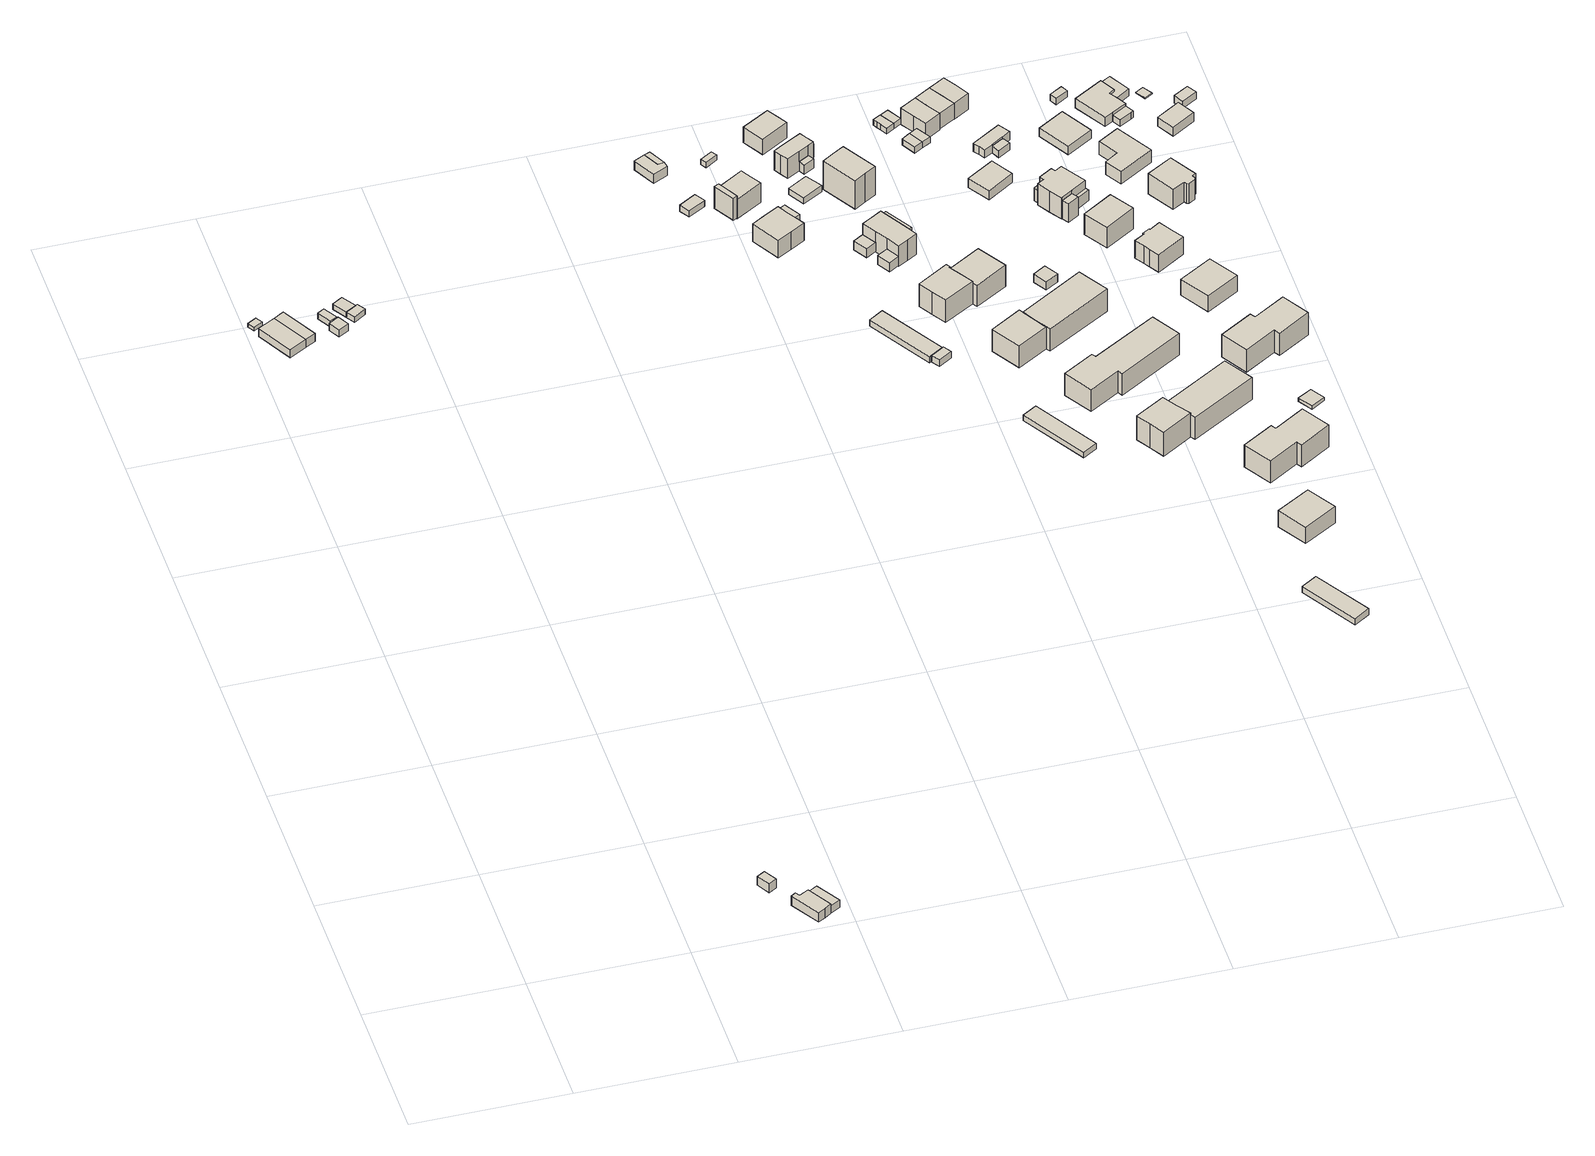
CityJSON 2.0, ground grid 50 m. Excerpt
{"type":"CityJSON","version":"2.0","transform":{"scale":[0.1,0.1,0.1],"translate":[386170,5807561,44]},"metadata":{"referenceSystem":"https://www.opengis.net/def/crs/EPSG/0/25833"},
"CityObjects":{
"building1":{"type":"Building","attributes":{"Gemeindeschluessel":"11000006","BezugspunktDach":"2200","function":"51009_1610","measuredHeight":3.42,"storeysAboveGround":0},"address":[{"country":"Germany","locality":"Berlin"}],"geometry":[{"type":"Solid","lod":"1","boundaries":[[[[0,1,2,3]],[[4,5,6,7]],[[4,7,3,2]],[[5,4,2,1]],[[6,5,1,0]],[[7,6,0,3]]]]}]},
"building2":{"type":"Building","attributes":{"Gemeindeschluessel":"11000006","BezugspunktDach":"2200","function":"31001_1010","measuredHeight":4.26,"storeysAboveGround":1},"address":[{"country":"Germany","locality":"Berlin","thoroughfareNumber":"7101","thoroughfareName":"Osdorfer Straße"}],"geometry":[{"type":"Solid","lod":"1","boundaries":[[[[8,9,10,11,12,13,14,15]],[[16,17,18,19,20,21,22,23]],[[16,23,15,14]],[[17,16,14,13]],[[18,17,13,12]],[[19,18,12,11]],[[20,19,11,10]],[[21,20,10,9]],[[22,21,9,8]],[[23,22,8,15]]]]}]},
"building3":{"type":"Building","attributes":{"Gemeindeschluessel":"11000006","BezugspunktDach":"2200","function":"31001_2723","measuredHeight":2.19,"storeysAboveGround":1},"address":[{"country":"Germany","locality":"Berlin","thoroughfareNumber":"2431 (1)","thoroughfareName":"Lichterfelder Ring"}],"geometry":[{"type":"Solid","lod":"1","boundaries":[[[[24,25,26,27,28]],[[29,30,31,32,33]],[[29,33,28,27]],[[30,29,27,26]],[[31,30,26,25]],[[32,31,25,24]],[[33,32,24,28]]]]}]},
"building4":{"type":"Building","attributes":{"Gemeindeschluessel":"11000006","BezugspunktDach":"2200","function":"51009_1610","measuredHeight":2.77,"storeysAboveGround":0},"address":[{"country":"Germany","locality":"Berlin"}],"geometry":[{"type":"Solid","lod":"1","boundaries":[[[[34,35,36,37]],[[38,39,20,19]],[[38,19,37,36]],[[39,38,36,35]],[[20,39,35,34]],[[19,20,34,37]]]]}]},
"building5":{"type":"Building","attributes":{"Gemeindeschluessel":"11000006","BezugspunktDach":"2200","function":"31001_2010","measuredHeight":3.08,"storeysAboveGround":1},"address":[{"country":"Germany","locality":"Berlin","thoroughfareNumber":"2431","thoroughfareName":"Lichterfelder Ring"}],"geometry":[{"type":"Solid","lod":"1","boundaries":[[[[40,41,42,43]],[[44,45,46,47]],[[44,47,43,42]],[[45,44,42,41]],[[46,45,41,40]],[[47,46,40,43]]]]}]},
"building6":{"type":"Building","attributes":{"Gemeindeschluessel":"11000006","BezugspunktDach":"2200","function":"51009_1610","measuredHeight":3.09,"storeysAboveGround":0},"address":[{"country":"Germany","locality":"Berlin"}],"geometry":[{"type":"Solid","lod":"1","boundaries":[[[[41,48,49,42]],[[50,51,45,44]],[[50,44,42,49]],[[51,50,49,48]],[[45,51,48,41]],[[44,45,41,42]]]]}]},
"building7":{"type":"Building","attributes":{"Gemeindeschluessel":"11000006","BezugspunktDach":"2200","function":"31001_2612","measuredHeight":2.89,"storeysAboveGround":1},"address":[{"country":"Germany","locality":"Berlin","thoroughfareNumber":"2431 (2)","thoroughfareName":"Lichterfelder Ring"}],"geometry":[{"type":"Solid","lod":"1","boundaries":[[[[52,53,54,55,56]],[[57,58,59,60,61]],[[57,61,56,55]],[[58,57,55,54]],[[59,58,54,53]],[[60,59,53,52]],[[61,60,52,56]]]]}]},
"building8":{"type":"Building","attributes":{"Gemeindeschluessel":"11000006","BezugspunktDach":"2200","function":"31001_2723","measuredHeight":2.73,"storeysAboveGround":1},"address":[{"country":"Germany","locality":"Berlin","thoroughfareNumber":"2431 (3)","thoroughfareName":"Lichterfelder Ring"}],"geometry":[{"type":"Solid","lod":"1","boundaries":[[[[62,63,64,65]],[[66,67,68,69]],[[66,69,65,64]],[[67,66,64,63]],[[68,67,63,62]],[[69,68,62,65]]]]}]},
"building9":{"type":"Building","attributes":{"Gemeindeschluessel":"11000006","BezugspunktDach":"2200","function":"31001_2700","measuredHeight":2.16,"storeysAboveGround":1},"address":[{"country":"Germany","locality":"Berlin","thoroughfareNumber":"2411","thoroughfareName":"Lichterfelder Ring"}],"geometry":[{"type":"Solid","lod":"1","boundaries":[[[[70,71,72,73]],[[74,75,76,77]],[[74,77,73,72]],[[75,74,72,71]],[[76,75,71,70]],[[77,76,70,73]]]]}]},
"building10":{"type":"Building","attributes":{"Gemeindeschluessel":"11000006","BezugspunktDach":"2200","function":"51009_1610","measuredHeight":2.18,"storeysAboveGround":0},"address":[{"country":"Germany","locality":"Berlin"}],"geometry":[{"type":"Solid","lod":"1","boundaries":[[[[78,79,80,71,70]],[[81,82,83,84,85]],[[81,85,70,71]],[[82,81,71,80]],[[83,82,80,79]],[[84,83,79,78]],[[85,84,78,70]]]]}]},
"building11":{"type":"Building","attributes":{"Gemeindeschluessel":"11000006","BezugspunktDach":"2200","function":"31001_1000","measuredHeight":3.46,"storeysAboveGround":1},"address":[{"country":"Germany","locality":"Berlin","thoroughfareNumber":"12 (1)","thoroughfareName":"Bürgipfad"}],"geometry":[{"type":"Solid","lod":"1","boundaries":[[[[86,87,88,89,90,91]],[[92,93,94,95,96,97]],[[92,97,91,90]],[[93,92,90,89]],[[94,93,89,88]],[[95,94,88,87]],[[96,95,87,86]],[[97,96,86,91]]]]}]},
"building12":{"type":"Building","attributes":{"Gemeindeschluessel":"11000006","BezugspunktDach":"2200","function":"31001_2463","measuredHeight":2.41,"storeysAboveGround":1},"address":[{"country":"Germany","locality":"Berlin","thoroughfareNumber":"14 (4)","thoroughfareName":"Bürgipfad"}],"geometry":[{"type":"Solid","lod":"1","boundaries":[[[[98,99,100,101]],[[102,103,104,105]],[[102,105,101,100]],[[103,102,100,99]],[[104,103,99,98]],[[105,104,98,101]]]]}]},
"building13":{"type":"Building","attributes":{"Gemeindeschluessel":"11000006","BezugspunktDach":"2200","function":"51009_1610","measuredHeight":3.27,"storeysAboveGround":0},"address":[{"country":"Germany","locality":"Berlin"}],"geometry":[{"type":"Solid","lod":"1","boundaries":[[[[89,88,106,90]],[[107,108,109,110]],[[107,110,90,106]],[[108,107,106,88]],[[109,108,88,89]],[[110,109,89,90]]]]}]},
"building14":{"type":"Building","attributes":{"Gemeindeschluessel":"11000006","BezugspunktDach":"2200","function":"51009_1610","measuredHeight":8.55,"storeysAboveGround":0},"address":[{"country":"Germany","locality":"Berlin"}],"geometry":[{"type":"Solid","lod":"1","boundaries":[[[[111,112,113,114]],[[115,116,117,118]],[[115,118,114,113]],[[116,115,113,112]],[[117,116,112,111]],[[118,117,111,114]]]]}]},
"building15":{"type":"Building","attributes":{"Gemeindeschluessel":"11000006","BezugspunktDach":"2200","function":"31001_1010","measuredHeight":10.14,"storeysAboveGround":1},"address":[{"country":"Germany","locality":"Berlin","thoroughfareNumber":"14B","thoroughfareName":"Bürgipfad"}],"geometry":[{"type":"Solid","lod":"1","boundaries":[[[[119,120,121,122,123,124]],[[125,126,127,128,129,130]],[[125,130,124,123]],[[126,125,123,122]],[[127,126,122,121]],[[128,127,121,120]],[[129,128,120,119]],[[130,129,119,124]]]]}]},
"building16":{"type":"Building","attributes":{"Gemeindeschluessel":"11000006","BezugspunktDach":"2200","function":"31001_1010","measuredHeight":9.78,"storeysAboveGround":1},"address":[{"country":"Germany","locality":"Berlin","thoroughfareNumber":"18","thoroughfareName":"Bürgipfad"}],"geometry":[{"type":"Solid","lod":"1","boundaries":[[[[131,132,133,134,135,136,137]],[[138,139,140,141,142,143,144]],[[138,144,137,136]],[[139,138,136,135]],[[140,139,135,134]],[[141,140,134,133]],[[142,141,133,132]],[[143,142,132,131]],[[144,143,131,137]]]]}]},
"building17":{"type":"Building","attributes":{"Gemeindeschluessel":"11000006","BezugspunktDach":"2200","function":"31001_2723","measuredHeight":2.08,"storeysAboveGround":1},"address":[{"country":"Germany","locality":"Berlin","thoroughfareNumber":"14 (3)","thoroughfareName":"Bürgipfad"}],"geometry":[{"type":"Solid","lod":"1","boundaries":[[[[145,146,147,148]],[[149,150,151,152]],[[149,152,148,147]],[[150,149,147,146]],[[151,150,146,145]],[[152,151,145,148]]]]}]},
"building18":{"type":"Building","attributes":{"Gemeindeschluessel":"11000006","BezugspunktDach":"2200","function":"31001_2463","measuredHeight":2.12,"storeysAboveGround":1},"address":[{"country":"Germany","locality":"Berlin","thoroughfareNumber":"18 (1)","thoroughfareName":"Bürgipfad"}],"geometry":[{"type":"Solid","lod":"1","boundaries":[[[[153,154,155,156,157]],[[158,159,140,139,160]],[[158,160,157,156]],[[159,158,156,155]],[[140,159,155,154]],[[139,140,154,153]],[[160,139,153,157]]]]}]},
"building19":{"type":"Building","attributes":{"Gemeindeschluessel":"11000006","BezugspunktDach":"2200","function":"31001_2463","measuredHeight":2.45,"storeysAboveGround":1},"address":[{"country":"Germany","locality":"Berlin","thoroughfareNumber":"22 (1)","thoroughfareName":"Bürgipfad"}],"geometry":[{"type":"Solid","lod":"1","boundaries":[[[[161,162,163,164,165]],[[166,167,168,169,170]],[[166,170,165,164]],[[167,166,164,163]],[[168,167,163,162]],[[169,168,162,161]],[[170,169,161,165]]]]}]},
"building20":{"type":"Building","attributes":{"Gemeindeschluessel":"11000006","BezugspunktDach":"2200","function":"31001_2523","measuredHeight":2.46,"storeysAboveGround":1},"address":[{"country":"Germany","locality":"Berlin","thoroughfareNumber":"22 (2)","thoroughfareName":"Bürgipfad"}],"geometry":[{"type":"Solid","lod":"1","boundaries":[[[[171,172,173,163,162]],[[174,175,176,177,178]],[[174,178,162,163]],[[175,174,163,173]],[[176,175,173,172]],[[177,176,172,171]],[[178,177,171,162]]]]}]},
"building21":{"type":"Building","attributes":{"Gemeindeschluessel":"11000006","BezugspunktDach":"2200","function":"31001_2463","measuredHeight":2.38,"storeysAboveGround":1},"address":[{"country":"Germany","locality":"Berlin","thoroughfareNumber":"16 (1)","thoroughfareName":"Bürgipfad"}],"geometry":[{"type":"Solid","lod":"1","boundaries":[[[[179,180,181,182]],[[183,184,185,186]],[[183,186,182,181]],[[184,183,181,180]],[[185,184,180,179]],[[186,185,179,182]]]]}]},
"building22":{"type":"Building","attributes":{"Gemeindeschluessel":"11000006","BezugspunktDach":"2200","function":"31001_1010","measuredHeight":7.6,"storeysAboveGround":1},"address":[{"country":"Germany","locality":"Berlin","thoroughfareNumber":"14","thoroughfareName":"Bürgipfad"}],"geometry":[{"type":"Solid","lod":"1","boundaries":[[[[187,188,189,190,191]],[[192,193,194,195,196]],[[192,196,191,190]],[[193,192,190,189]],[[194,193,189,188]],[[195,194,188,187]],[[196,195,187,191]]]]}]},
"building23":{"type":"Building","attributes":{"Gemeindeschluessel":"11000006","function":"31001_1010"},"address":[{"country":"Germany","locality":"Berlin","thoroughfareNumber":"14A","thoroughfareName":"Bürgipfad"}],"children":["building23-1","building23-2","building23-3","building23-4"]},
"building23-1":{"type":"BuildingPart","attributes":{"BezugspunktDach":"2200","measuredHeight":9.15,"storeysAboveGround":2},"parents":["building23"],"geometry":[{"type":"MultiSurface","lod":"1","boundaries":[[[197,198,199,200,201,202,203,204,205,206,207,208]],[[209,210,211,212,213,214,215,216,217,218,219,220]],[[209,220,208,207]],[[221,222,207,206]],[[210,209,223,224]],[[211,210,206,205]],[[212,211,205,204]],[[225,226,204,203]],[[213,212,226,227,228]],[[229,225,228,230,214,213,203,202]],[[215,214,202,201]],[[216,215,201,200]],[[231,232,216,200,199]],[[218,217,199,198]],[[219,218,198,197]],[[220,219,197,208]],[[224,223,222,221]],[[228,227,226,225]],[[230,228,225,229]],[[217,216,232,231]]]}]},
"building23-2":{"type":"BuildingPart","attributes":{"BezugspunktDach":"2200","measuredHeight":3.6,"storeysAboveGround":2},"parents":["building23"],"geometry":[{"type":"Solid","lod":"1","boundaries":[[[[233,234,232,231]],[[216,235,236,217]],[[235,216,232,234]],[[236,235,234,233]],[[217,236,233,231]],[[216,217,231,232]]]]}]},
"building23-3":{"type":"BuildingPart","attributes":{"BezugspunktDach":"2200","measuredHeight":4.08,"storeysAboveGround":2},"parents":["building23"],"geometry":[{"type":"Solid","lod":"1","boundaries":[[[[222,221,237,238]],[[239,224,223,240]],[[239,240,238,237]],[[224,239,237,221]],[[240,223,222,238]],[[223,224,221,222]]]]}]},
"building23-4":{"type":"BuildingPart","attributes":{"BezugspunktDach":"2200","measuredHeight":5.29,"storeysAboveGround":2},"parents":["building23"],"geometry":[{"type":"MultiSurface","lod":"1","boundaries":[[[229,241,242,226]],[[243,244,230,227]],[[243,227,226,242]],[[244,243,242,241]],[[230,244,241,229]],[[227,228,225,226]],[[230,229,225,228]]]}]},
"building24":{"type":"Building","attributes":{"Gemeindeschluessel":"11000006","BezugspunktDach":"2200","function":"31001_2463","measuredHeight":2.29,"storeysAboveGround":1},"address":[{"country":"Germany","locality":"Berlin","thoroughfareNumber":"22 (3)","thoroughfareName":"Bürgipfad"}],"geometry":[{"type":"Solid","lod":"1","boundaries":[[[[245,246,247,248]],[[249,250,251,252]],[[249,252,248,247]],[[250,249,247,246]],[[251,250,246,245]],[[252,251,245,248]]]]}]},
"building25":{"type":"Building","attributes":{"Gemeindeschluessel":"11000006","function":"31001_1010"},"address":[{"country":"Germany","locality":"Berlin","thoroughfareNumber":"20","thoroughfareName":"Bürgipfad"}],"children":["building25-1","building25-2","building25-3","building25-4"]},
"building25-1":{"type":"BuildingPart","attributes":{"BezugspunktDach":"2200","measuredHeight":9.3,"storeysAboveGround":2},"parents":["building25"],"geometry":[{"type":"MultiSurface","lod":"1","boundaries":[[[253,254,255,256,257,258,259,260,261]],[[262,263,264,265,266,267,268,269,270]],[[262,270,261,260]],[[263,262,260,259]],[[271,272,273,259,258]],[[264,263,274,275]],[[265,264,258,257]],[[266,265,257,256]],[[267,266,256,255]],[[268,267,276,277,278,279,255,254]],[[269,268,254,253]],[[270,269,280,281,282,283,284,253,261]],[[275,274,273,272,271]],[[279,278,277,276]],[[284,283,282,281,280]]]}]},
"building25-2":{"type":"BuildingPart","attributes":{"BezugspunktDach":"2200","measuredHeight":4.03,"storeysAboveGround":2},"parents":["building25"],"geometry":[{"type":"MultiSurface","lod":"1","boundaries":[[[285,279,278,286]],[[277,276,287,288]],[[277,288,286,278]],[[287,276,279,285]],[[288,287,285,286]],[[277,289,278,279,276]]]}]},
"building25-3":{"type":"BuildingPart","attributes":{"BezugspunktDach":"2200","measuredHeight":6.43,"storeysAboveGround":2},"parents":["building25"],"geometry":[{"type":"MultiSurface","lod":"1","boundaries":[[[272,290,291,273]],[[292,293,275,274]],[[292,274,273,291]],[[293,292,291,290]],[[275,293,290,272]],[[275,294,272,273,274]]]}]},
"building25-4":{"type":"BuildingPart","attributes":{"BezugspunktDach":"2200","measuredHeight":3.43,"storeysAboveGround":2},"parents":["building25"],"geometry":[{"type":"Solid","lod":"1","boundaries":[[[[295,284,283,296]],[[282,281,297,298]],[[282,298,296,283]],[[297,281,284,295]],[[298,297,295,296]],[[281,282,283,284]]]]}]},
"building26":{"type":"Building","attributes":{"Gemeindeschluessel":"11000006","BezugspunktDach":"2200","function":"31001_1010","measuredHeight":12.31,"storeysAboveGround":2},"address":[{"country":"Germany","locality":"Berlin","thoroughfareNumber":"16","thoroughfareName":"Bürgipfad"}],"geometry":[{"type":"Solid","lod":"1","boundaries":[[[[299,300,301,302,303,304]],[[305,306,307,308,309,310]],[[305,310,304,303]],[[306,305,303,302]],[[307,306,302,301]],[[308,307,301,300]],[[309,308,300,299]],[[310,309,299,304]]]]}]},
"building27":{"type":"Building","attributes":{"Gemeindeschluessel":"11000006","function":"31001_1010"},"address":[{"country":"Germany","locality":"Berlin","thoroughfareNumber":"22","thoroughfareName":"Bürgipfad"}],"children":["building27-1","building27-2"]},
"building27-1":{"type":"BuildingPart","attributes":{"BezugspunktDach":"2200","measuredHeight":9.73,"storeysAboveGround":3},"parents":["building27"],"geometry":[{"type":"MultiSurface","lod":"1","boundaries":[[[311,312,313,314,315,316,317,318]],[[319,320,321,322,323,324,325,326]],[[319,326,318,317]],[[320,319,317,316]],[[321,327,328,320,316,315]],[[329,327,321,315,314]],[[330,329,322,314,313]],[[324,323,313,312]],[[325,324,312,311]],[[326,325,311,318]],[[320,328,327,321]],[[322,321,327,329]],[[323,331,322,329,330]]]}]},
"building27-2":{"type":"BuildingPart","attributes":{"BezugspunktDach":"2200","measuredHeight":8.33,"storeysAboveGround":3},"parents":["building27"],"geometry":[{"type":"MultiSurface","lod":"1","boundaries":[[[330,332,333,334,328,327]],[[320,335,336,337,323,321]],[[335,320,328,334]],[[336,335,334,333]],[[337,336,333,332]],[[323,337,332,330]],[[321,327,328,320]],[[321,322,329,327]],[[323,330,329,322]]]}]},
"building28":{"type":"Building","attributes":{"Gemeindeschluessel":"11000006","function":"31001_1010"},"address":[{"country":"Germany","locality":"Berlin","thoroughfareNumber":"24, 24A, 24B, 24C, 24D","thoroughfareName":"Bürgipfad"}],"children":["building28-1","building28-2"]},
"building28-1":{"type":"BuildingPart","attributes":{"BezugspunktDach":"2200","measuredHeight":9.87,"storeysAboveGround":3},"parents":["building28"],"geometry":[{"type":"MultiSurface","lod":"1","boundaries":[[[338,339,340,341,342,343,344]],[[345,346,347,348,349,350,351]],[[345,351,344,343]],[[346,345,343,342]],[[347,346,342,341]],[[348,347,341,340]],[[349,348,340,352]],[[349,352,339]],[[353,354,349,339,338]],[[355,353,350,338,344]],[[350,349,354,353]],[[351,350,353,355]]]}]},
"building28-2":{"type":"BuildingPart","attributes":{"BezugspunktDach":"2200","measuredHeight":8.46,"storeysAboveGround":3},"parents":["building28"],"geometry":[{"type":"MultiSurface","lod":"1","boundaries":[[[356,354,355,357,358]],[[359,351,349,360,361]],[[359,361,358,357]],[[351,359,357,355]],[[360,349,354,356]],[[361,360,356,358]],[[349,362,350,353,354]],[[351,355,353,363,350]]]}]},
"building29":{"type":"Building","attributes":{"Gemeindeschluessel":"11000006","BezugspunktDach":"2200","function":"31001_2463","measuredHeight":2.38,"storeysAboveGround":1},"address":[{"country":"Germany","locality":"Berlin","thoroughfareNumber":"22 (4)","thoroughfareName":"Bürgipfad"}],"geometry":[{"type":"Solid","lod":"1","boundaries":[[[[364,365,366,367]],[[368,369,370,371]],[[368,371,367,366]],[[369,368,366,365]],[[370,369,365,364]],[[371,370,364,367]]]]}]},
"building30":{"type":"Building","attributes":{"Gemeindeschluessel":"11000006","BezugspunktDach":"2200","function":"31001_2463","measuredHeight":2.27,"storeysAboveGround":1},"address":[{"country":"Germany","locality":"Berlin","thoroughfareNumber":"1501","thoroughfareName":"Bürgipfad"}],"geometry":[{"type":"Solid","lod":"1","boundaries":[[[[372,373,374,375,376,377]],[[378,379,380,381,382,383]],[[378,383,377,376]],[[379,378,376,375]],[[380,379,375,374]],[[381,380,374,373]],[[382,381,373,372]],[[383,382,372,377]]]]}]},
"building31":{"type":"Building","attributes":{"Gemeindeschluessel":"11000006","BezugspunktDach":"2200","function":"31001_1010","measuredHeight":8.48,"storeysAboveGround":3},"address":[{"country":"Germany","locality":"Berlin","thoroughfareNumber":"26, 26A, 26B, 26C, 26D","thoroughfareName":"Bürgipfad"}],"geometry":[{"type":"Solid","lod":"1","boundaries":[[[[384,385,386,387,388,389,390,391]],[[392,393,394,395,396,397,398,399]],[[392,399,391,390]],[[393,392,390,389]],[[394,393,389,388]],[[395,394,388,387]],[[396,395,387,386]],[[397,396,386,385]],[[398,397,385,384]],[[399,398,384,391]]]]}]},
"building32":{"type":"Building","attributes":{"Gemeindeschluessel":"11000006","BezugspunktDach":"2200","function":"31001_2463","measuredHeight":2.41,"storeysAboveGround":1},"address":[{"country":"Germany","locality":"Berlin","thoroughfareNumber":"1501 (3)","thoroughfareName":"Bürgipfad"}],"geometry":[{"type":"Solid","lod":"1","boundaries":[[[[400,401,402,403]],[[404,405,406,407]],[[404,407,403,402]],[[405,404,402,401]],[[406,405,401,400]],[[407,406,400,403]]]]}]},
"building33":{"type":"Building","attributes":{"Gemeindeschluessel":"11000006","BezugspunktDach":"2200","function":"31001_2463","measuredHeight":2.23,"storeysAboveGround":1},"address":[{"country":"Germany","locality":"Berlin","thoroughfareNumber":"1501 (1)","thoroughfareName":"Bürgipfad"}],"geometry":[{"type":"Solid","lod":"1","boundaries":[[[[375,408,409,376]],[[410,411,379,378]],[[410,378,376,409]],[[411,410,409,408]],[[379,411,408,375]],[[378,379,375,376]]]]}]},
"building34":{"type":"Building","attributes":{"Gemeindeschluessel":"11000006","BezugspunktDach":"2200","function":"51009_1610","measuredHeight":3.2,"storeysAboveGround":0},"address":[{"country":"Germany","locality":"Berlin"}],"geometry":[{"type":"Solid","lod":"1","boundaries":[[[[412,413,414,415]],[[416,417,418,419]],[[416,419,415,414]],[[417,416,414,413]],[[418,417,413,412]],[[419,418,412,415]]]]}]},
"building35":{"type":"Building","attributes":{"Gemeindeschluessel":"11000006","BezugspunktDach":"2200","function":"31001_2463","measuredHeight":2.27,"storeysAboveGround":1},"address":[{"country":"Germany","locality":"Berlin","thoroughfareNumber":"1501 (2)","thoroughfareName":"Bürgipfad"}],"geometry":[{"type":"Solid","lod":"1","boundaries":[[[[401,420,421,422,402]],[[423,424,425,426,427]],[[423,427,402,422]],[[424,423,422,421]],[[425,424,421,420]],[[426,425,420,401]],[[427,426,401,402]]]]}]},
"building36":{"type":"Building","attributes":{"Gemeindeschluessel":"11000006","function":"31001_1010"},"address":[{"country":"Germany","locality":"Berlin","thoroughfareNumber":"28, 28A, 28B, 28C, 28D","thoroughfareName":"Bürgipfad"}],"children":["building36-1","building36-2"]},
"building36-1":{"type":"BuildingPart","attributes":{"BezugspunktDach":"2200","measuredHeight":8.51,"storeysAboveGround":3},"parents":["building36"],"geometry":[{"type":"MultiSurface","lod":"1","boundaries":[[[428,429,430,431,432,433,434]],[[435,436,437,438,439,440,441]],[[435,441,434,433]],[[436,435,433,432]],[[437,436,432,431]],[[438,437,431,430]],[[439,438,430,429]],[[440,439,429,428]],[[441,442,443,434]],[[440,428,443,442]]]}]},
"building36-2":{"type":"BuildingPart","attributes":{"BezugspunktDach":"2200","measuredHeight":9.81,"storeysAboveGround":3},"parents":["building36"],"geometry":[{"type":"MultiSurface","lod":"1","boundaries":[[[444,445,446,447,448,449]],[[441,442,440,450,451,452]],[[441,452,449,448]],[[443,434,441,448,447]],[[440,428,443,442,447,446]],[[450,440,446,445]],[[451,450,445,444]],[[452,451,444,449]],[[442,441,434,443]],[[442,443,428,440]]]}]},
"building37":{"type":"Building","attributes":{"Gemeindeschluessel":"11000006","BezugspunktDach":"2200","function":"31001_1010","measuredHeight":7.25,"storeysAboveGround":2},"address":[{"country":"Germany","locality":"Berlin","thoroughfareNumber":"17","thoroughfareName":"Bürgipfad"}],"geometry":[{"type":"Solid","lod":"1","boundaries":[[[[453,454,455,456,457,458]],[[459,460,461,424,462,463]],[[459,463,458,457]],[[460,459,457,456]],[[461,460,456,455]],[[424,461,455,454]],[[462,424,454,453]],[[463,462,453,458]]]]}]},
"building38":{"type":"Building","attributes":{"Gemeindeschluessel":"11000006","BezugspunktDach":"2200","function":"31001_1010","measuredHeight":6.25,"storeysAboveGround":2},"address":[{"country":"Germany","locality":"Berlin","thoroughfareNumber":"32, 32A","thoroughfareName":"Bürgipfad"}],"geometry":[{"type":"Solid","lod":"1","boundaries":[[[[464,465,466,467]],[[468,469,470,471]],[[468,471,467,466]],[[469,468,466,465]],[[470,469,465,464]],[[471,470,464,467]]]]}]},
"building39":{"type":"Building","attributes":{"Gemeindeschluessel":"11000006","BezugspunktDach":"2200","function":"31001_1010","measuredHeight":3.96,"storeysAboveGround":1},"address":[{"country":"Germany","locality":"Berlin","thoroughfareNumber":"21","thoroughfareName":"Bürgipfad"}],"geometry":[{"type":"Solid","lod":"1","boundaries":[[[[472,473,474,475,476]],[[477,478,479,480,481]],[[477,481,476,475]],[[478,477,475,474]],[[479,478,474,473]],[[480,479,473,472]],[[481,480,472,476]]]]}]},
"building40":{"type":"Building","attributes":{"Gemeindeschluessel":"11000006","BezugspunktDach":"2200","function":"31001_1010","measuredHeight":6.93,"storeysAboveGround":2},"address":[{"country":"Germany","locality":"Berlin","thoroughfareNumber":"17A","thoroughfareName":"Bürgipfad"}],"geometry":[{"type":"Solid","lod":"1","boundaries":[[[[455,482,483,484,457]],[[485,486,487,488,489]],[[485,489,457,484]],[[486,485,484,483]],[[487,486,483,482]],[[488,487,482,455]],[[489,488,455,457]]]]}]},
"building41":{"type":"Building","attributes":{"Gemeindeschluessel":"11000006","BezugspunktDach":"2200","function":"31001_1010","measuredHeight":7.09,"storeysAboveGround":2},"address":[{"country":"Germany","locality":"Berlin","thoroughfareNumber":"17B","thoroughfareName":"Bürgipfad"}],"geometry":[{"type":"Solid","lod":"1","boundaries":[[[[482,490,491,492,484]],[[493,494,495,496,497]],[[493,497,484,492]],[[494,493,492,491]],[[495,494,491,490]],[[496,495,490,482]],[[497,496,482,484]]]]}]},
"building42":{"type":"Building","attributes":{"Gemeindeschluessel":"11000006","BezugspunktDach":"2200","function":"31001_1010","measuredHeight":8.61,"storeysAboveGround":3},"address":[{"country":"Germany","locality":"Berlin","thoroughfareNumber":"30","thoroughfareName":"Bürgipfad"}],"geometry":[{"type":"Solid","lod":"1","boundaries":[[[[498,499,500,501,502,503,504,505]],[[506,507,508,509,510,511,512,513]],[[506,513,505,504]],[[507,506,504,503]],[[508,507,503,502]],[[509,508,502,501]],[[510,509,501,500]],[[511,510,500,499]],[[512,511,499,498]],[[513,512,498,505]]]]}]},
"building43":{"type":"Building","attributes":{"Gemeindeschluessel":"11000006","BezugspunktDach":"2200","function":"51009_1610","measuredHeight":4.92,"storeysAboveGround":0},"address":[{"country":"Germany","locality":"Berlin"}],"geometry":[{"type":"Solid","lod":"1","boundaries":[[[[514,515,516,517]],[[518,519,520,521]],[[518,521,517,516]],[[519,518,516,515]],[[520,519,515,514]],[[521,520,514,517]]]]}]},
"building44":{"type":"Building","attributes":{"Gemeindeschluessel":"11000006","function":"31001_1010"},"address":[{"country":"Germany","locality":"Berlin","thoroughfareNumber":"19","thoroughfareName":"Bürgipfad"}],"children":["building44-1","building44-2"]},
"building44-1":{"type":"BuildingPart","attributes":{"BezugspunktDach":"2200","measuredHeight":3.83,"storeysAboveGround":1},"parents":["building44"],"geometry":[{"type":"MultiSurface","lod":"1","boundaries":[[[522,523,524,525,526,527,528,529,530,531]],[[532,533,534,535,536,537,538,539,540,541]],[[532,541,531,530]],[[533,532,530,529]],[[534,533,529,528]],[[535,534,528,527]],[[536,535,527,526]],[[542,543,544,526,525]],[[538,537,525,524]],[[539,538,524,523]],[[540,539,523,522]],[[541,540,522,531]],[[537,536,544,543,542]]]}]},
"building44-2":{"type":"BuildingPart","attributes":{"BezugspunktDach":"2200","measuredHeight":2.74,"storeysAboveGround":1},"parents":["building44"],"geometry":[{"type":"MultiSurface","lod":"1","boundaries":[[[545,546,547,548,544,543]],[[536,535,549,550,538,537]],[[535,536,544,548]],[[549,535,548,547]],[[550,549,547,546]],[[538,550,546,545]],[[537,538,545,543]],[[551,536,537,543,544]]]}]},
"building45":{"type":"Building","attributes":{"Gemeindeschluessel":"11000006","function":"31001_1010"},"address":[{"country":"Germany","locality":"Berlin","thoroughfareNumber":"23","thoroughfareName":"Bürgipfad"}],"children":["building45-1","building45-2"]},
"building45-1":{"type":"BuildingPart","attributes":{"BezugspunktDach":"2200","measuredHeight":10.46,"storeysAboveGround":1},"parents":["building45"],"geometry":[{"type":"MultiSurface","lod":"1","boundaries":[[[552,553,554,555,556,557,558,559,560,561,562,563]],[[564,565,566,567,568,569,570,571,572,573,574,575]],[[564,575,563,562]],[[565,564,562,561]],[[566,565,561,560]],[[567,566,560,559]],[[568,567,559,558]],[[569,568,558,557]],[[570,569,557,556]],[[571,570,556,555]],[[572,576,577,555,554]],[[573,572,554,553]],[[574,573,553,552]],[[575,574,552,563]],[[571,578,577,576,572]]]}]},
"building45-2":{"type":"BuildingPart","attributes":{"BezugspunktDach":"2200","measuredHeight":7.26,"storeysAboveGround":1},"parents":["building45"],"geometry":[{"type":"Solid","lod":"1","boundaries":[[[[579,580,581,577,576]],[[571,582,583,584,572]],[[582,571,577,581]],[[583,582,581,580]],[[584,583,580,579]],[[572,584,579,576]],[[572,576,577,571]]]]}]},
"building46":{"type":"Building","attributes":{"Gemeindeschluessel":"11000006","BezugspunktDach":"2200","function":"51009_1610","measuredHeight":4.12,"storeysAboveGround":0},"address":[{"country":"Germany","locality":"Berlin"}],"geometry":[{"type":"Solid","lod":"1","boundaries":[[[[585,586,587,588]],[[589,590,591,592]],[[589,592,588,587]],[[590,589,587,586]],[[591,590,586,585]],[[592,591,585,588]]]]}]},
"building47":{"type":"Building","attributes":{"Gemeindeschluessel":"11000006","BezugspunktDach":"2200","function":"31001_1010","measuredHeight":8.67,"storeysAboveGround":1},"address":[{"country":"Germany","locality":"Berlin","thoroughfareNumber":"23A","thoroughfareName":"Bürgipfad"}],"geometry":[{"type":"Solid","lod":"1","boundaries":[[[[593,594,595,596]],[[597,598,599,600]],[[597,600,596,595]],[[598,597,595,594]],[[599,598,594,593]],[[600,599,593,596]]]]}]},
"building48":{"type":"Building","attributes":{"Gemeindeschluessel":"11000006","BezugspunktDach":"2200","function":"31001_1010","measuredHeight":9.69,"storeysAboveGround":1},"address":[{"country":"Germany","locality":"Berlin","thoroughfareNumber":"23B","thoroughfareName":"Bürgipfad"}],"geometry":[{"type":"Solid","lod":"1","boundaries":[[[[601,602,603,604,605,606,607,608,609,610,611]],[[612,613,614,615,616,617,618,619,620,621,622]],[[612,622,611,610]],[[613,612,610,609]],[[614,613,609,608]],[[615,614,608,607]],[[616,615,607,606]],[[617,616,606,605]],[[618,617,605,604]],[[619,618,604,603]],[[620,619,603,602]],[[621,620,602,601]],[[622,621,601,611]]]]}]},
"building49":{"type":"Building","attributes":{"Gemeindeschluessel":"11000006","BezugspunktDach":"2200","function":"51009_1610","measuredHeight":1.3,"storeysAboveGround":0},"address":[{"country":"Germany","locality":"Berlin"}],"geometry":[{"type":"Solid","lod":"1","boundaries":[[[[623,624,625,626]],[[627,628,629,630]],[[627,630,626,625]],[[628,627,625,624]],[[629,628,624,623]],[[630,629,623,626]]]]}]},
"building50":{"type":"Building","attributes":{"Gemeindeschluessel":"11000006","BezugspunktDach":"2200","function":"31001_1010","measuredHeight":6.19,"storeysAboveGround":2},"address":[{"country":"Germany","locality":"Berlin","thoroughfareNumber":"25, 25A","thoroughfareName":"Bürgipfad"}],"geometry":[{"type":"Solid","lod":"1","boundaries":[[[[631,632,633,634]],[[635,636,637,638]],[[635,638,634,633]],[[636,635,633,632]],[[637,636,632,631]],[[638,637,631,634]]]]}]},
"building51":{"type":"Building","attributes":{"Gemeindeschluessel":"11000006","BezugspunktDach":"2200","function":"31001_1010","measuredHeight":8.53,"storeysAboveGround":3},"address":[{"country":"Germany","locality":"Berlin","thoroughfareNumber":"27, 27A, 27B, 27C","thoroughfareName":"Bürgipfad"}],"geometry":[{"type":"Solid","lod":"1","boundaries":[[[[639,640,641,642,643,644,645,646]],[[647,648,649,650,651,652,653,654]],[[647,654,646,645]],[[648,647,645,644]],[[649,648,644,643]],[[650,649,643,642]],[[651,650,642,641]],[[652,651,641,640]],[[653,652,640,639]],[[654,653,639,646]]]]}]},
"building52":{"type":"Building","attributes":{"Gemeindeschluessel":"11000006","BezugspunktDach":"2200","function":"31001_2723","measuredHeight":3.23,"storeysAboveGround":1},"address":[{"country":"Germany","locality":"Berlin","thoroughfareNumber":"19 (1)","thoroughfareName":"Bürgipfad"}],"geometry":[{"type":"Solid","lod":"1","boundaries":[[[[655,656,657,658]],[[659,660,661,662]],[[659,662,658,657]],[[660,659,657,656]],[[661,660,656,655]],[[662,661,655,658]]]]}]},
"building53":{"type":"Building","attributes":{"Gemeindeschluessel":"11000006","BezugspunktDach":"2200","function":"31001_2723","measuredHeight":2.35,"storeysAboveGround":1},"address":[{"country":"Germany","locality":"Berlin","thoroughfareNumber":"86 (2)","thoroughfareName":"Schütte-Lanz-Straße"}],"geometry":[{"type":"Solid","lod":"1","boundaries":[[[[663,664,665,666]],[[667,668,669,670]],[[667,670,666,665]],[[668,667,665,664]],[[669,668,664,663]],[[670,669,663,666]]]]}]},
"building54":{"type":"Building","attributes":{"Gemeindeschluessel":"11000006","BezugspunktDach":"2200","function":"31001_1010","measuredHeight":5.03,"storeysAboveGround":1},"address":[{"country":"Germany","locality":"Berlin","thoroughfareNumber":"88A","thoroughfareName":"Schütte-Lanz-Straße"}],"geometry":[{"type":"Solid","lod":"1","boundaries":[[[[671,672,673,674,675,676]],[[677,678,679,680,681,682]],[[677,682,676,675]],[[678,677,675,674]],[[679,678,674,673]],[[680,679,673,672]],[[681,680,672,671]],[[682,681,671,676]]]]}]},
"building55":{"type":"Building","attributes":{"Gemeindeschluessel":"11000006","BezugspunktDach":"2200","function":"31001_1010","measuredHeight":9.94,"storeysAboveGround":2},"address":[{"country":"Germany","locality":"Berlin","thoroughfareNumber":"90A","thoroughfareName":"Schütte-Lanz-Straße"}],"geometry":[{"type":"Solid","lod":"1","boundaries":[[[[683,684,685,686,687,688,689,690,691,692]],[[693,694,695,696,697,698,699,700,701,702]],[[693,702,692,691]],[[694,693,691,690]],[[695,694,690,689]],[[696,695,689,688]],[[697,696,688,687]],[[698,697,687,686]],[[699,698,686,685]],[[700,699,685,684]],[[701,700,684,683]],[[702,701,683,692]]]]}]},
"building56":{"type":"Building","attributes":{"Gemeindeschluessel":"11000006","BezugspunktDach":"2200","function":"31001_1010","measuredHeight":3.54,"storeysAboveGround":1},"address":[{"country":"Germany","locality":"Berlin","thoroughfareNumber":"86","thoroughfareName":"Schütte-Lanz-Straße"}],"geometry":[{"type":"Solid","lod":"1","boundaries":[[[[703,704,705,706,707,708,709,710]],[[711,712,713,714,715,716,717,718]],[[711,718,710,709]],[[712,711,709,708]],[[713,712,708,707]],[[714,713,707,706]],[[715,714,706,705]],[[716,715,705,704]],[[717,716,704,703]],[[718,717,703,710]]]]}]},
"building57":{"type":"Building","attributes":{"Gemeindeschluessel":"11000006","BezugspunktDach":"2200","function":"31001_2463","measuredHeight":2.64,"storeysAboveGround":1},"address":[{"country":"Germany","locality":"Berlin","thoroughfareNumber":"86 (1)","thoroughfareName":"Schütte-Lanz-Straße"}],"geometry":[{"type":"Solid","lod":"1","boundaries":[[[[719,720,721,722,723]],[[715,724,725,726,716]],[[715,716,723,722]],[[724,715,722,721]],[[725,724,721,720]],[[726,725,720,719]],[[716,726,719,723]]]]}]},
"building58":{"type":"Building","attributes":{"Gemeindeschluessel":"11000006","BezugspunktDach":"2200","function":"51009_1610","measuredHeight":2.72,"storeysAboveGround":0},"address":[{"country":"Germany","locality":"Berlin"}],"geometry":[{"type":"Solid","lod":"1","boundaries":[[[[727,728,729,730,731,732]],[[733,734,714,713,712,711]],[[733,711,732,731]],[[734,733,731,730]],[[714,734,730,729]],[[713,714,729,728]],[[712,713,728,727]],[[711,712,727,732]]]]}]},
"building59":{"type":"Building","attributes":{"Gemeindeschluessel":"11000006","BezugspunktDach":"2200","function":"31001_2723","measuredHeight":0.334,"storeysAboveGround":1},"address":[{"country":"Germany","locality":"Berlin","thoroughfareNumber":"86 (3)","thoroughfareName":"Schütte-Lanz-Straße"}],"geometry":[{"type":"Solid","lod":"1","boundaries":[[[[735,736,737,738]],[[739,740,741,742]],[[739,742,738,737]],[[740,739,737,736]],[[741,740,736,735]],[[742,741,735,738]]]]}]},
"building60":{"type":"Building","attributes":{"Gemeindeschluessel":"11000006","BezugspunktDach":"2200","function":"31001_2463","measuredHeight":3.9,"storeysAboveGround":1},"address":[{"country":"Germany","locality":"Berlin","thoroughfareNumber":"88 (1)","thoroughfareName":"Schütte-Lanz-Straße"}],"geometry":[{"type":"Solid","lod":"1","boundaries":[[[[743,744,745,746,747]],[[748,749,750,751,752]],[[748,752,747,746]],[[749,748,746,745]],[[750,749,745,744]],[[751,750,744,743]],[[752,751,743,747]]]]}]},
"building61":{"type":"Building","attributes":{"Gemeindeschluessel":"11000006","BezugspunktDach":"2200","function":"51009_1610","measuredHeight":2.79,"storeysAboveGround":0},"address":[{"country":"Germany","locality":"Berlin"}],"geometry":[{"type":"Solid","lod":"1","boundaries":[[[[753,754,755,756]],[[757,758,759,760]],[[757,760,756,755]],[[758,757,755,754]],[[759,758,754,753]],[[760,759,753,756]]]]}]}
},
"vertices":[
[784,167,61],[810,183,61],[786,224,61],[760,209,61],[786,224,27],[810,183,27],[784,167,27],[760,209,27],
[888,6,61],[911,19,61],[933,33,61],[886,112,61],[863,99,61],[856,95,61],[847,109,61],[832,99,61],[847,109,25],[856,95,25],[863,99,25],[886,112,25],[933,33,25],[911,19,25],[888,6,25],[832,99,25],
[22,2964,34],[51,2981,34],[44,2992,34],[38,3002,34],[9,2985,34],[38,3002,20],[44,2992,20],[51,2981,20],[22,2964,20],[9,2985,20],
[933,33,53],[965,52,53],[917,130,53],[886,112,53],[917,130,25],[965,52,25],
[91,2823,50],[147,2854,50],[84,2969,50],[28,2939,50],[84,2969,19],[147,2854,19],[91,2823,19],[28,2939,19],
[180,2872,50],[117,2988,50],[117,2988,19],[180,2872,19],
[240,2920,43],[252,2927,43],[263,2933,43],[237,2977,43],[215,2964,43],[237,2977,20],[263,2933,20],[252,2927,20],[240,2920,20],[215,2964,20],
[254,2873,45],[287,2892,45],[266,2928,45],[233,2909,45],[266,2928,17],[287,2892,17],[254,2873,17],[233,2909,17],
[297,2949,40],[331,2969,40],[302,3014,40],[269,2994,40],[302,3014,19],[331,2969,19],[297,2949,19],[269,2994,19],
[314,2922,40],[353,2947,40],[336,2973,40],[331,2969,18],[336,2973,18],[353,2947,18],[314,2922,18],[297,2949,18],
[1318,3267,57],[1366,3290,57],[1363,3310,57],[1341,3306,57],[1315,3357,57],[1281,3340,57],[1315,3357,22],[1341,3306,22],[1363,3310,22],[1366,3290,22],[1318,3267,22],[1281,3340,22],
[1378,3096,46],[1433,3129,46],[1413,3161,46],[1358,3128,46],[1413,3161,22],[1433,3129,22],[1378,3096,22],[1358,3128,22],
[1334,3365,57],[1334,3365,24],[1363,3310,24],[1341,3306,24],[1315,3357,24],
[1497,3046,108],[1510,3054,108],[1473,3120,108],[1458,3112,108],[1473,3120,23],[1510,3054,23],[1497,3046,23],[1458,3112,23],
[1491,3087,95],[1510,3054,95],[1596,3104,95],[1576,3138,95],[1556,3171,95],[1473,3120,95],[1556,3171,19],[1576,3138,19],[1596,3104,19],[1510,3054,19],[1491,3087,19],[1473,3120,19],
[1579,2858,85],[1626,2884,85],[1672,2910,85],[1635,2973,85],[1619,3001,85],[1573,2975,85],[1527,2948,85],[1573,2975,17],[1619,3001,17],[1635,2973,17],[1672,2910,17],[1626,2884,17],[1579,2858,17],[1527,2948,17],
[1483,3288,45],[1522,3312,45],[1511,3330,45],[1472,3306,45],[1511,3330,25],[1522,3312,25],[1483,3288,25],[1472,3306,25],
[1619,3001,38],[1635,2973,38],[1685,3002,38],[1654,3054,38],[1605,3024,38],[1654,3054,17],[1685,3002,17],[1605,3024,17],
[1875,2289,44],[1882,2293,44],[1922,2318,44],[1798,2522,44],[1752,2493,44],[1798,2522,20],[1922,2318,20],[1882,2293,20],[1875,2289,20],[1752,2493,20],
[1899,2267,44],[1942,2294,44],[1926,2320,44],[1922,2318,19],[1926,2320,19],[1942,2294,19],[1899,2267,19],[1882,2293,19],
[1715,3063,43],[1780,3101,43],[1747,3153,43],[1684,3116,43],[1747,3153,19],[1780,3101,19],[1715,3063,19],[1684,3116,19],
[1658,3298,85],[1745,3350,85],[1725,3383,85],[1705,3416,85],[1618,3365,85],[1705,3416,25],[1725,3383,25],[1745,3350,25],[1658,3298,25],[1618,3365,25],
[1685,3202,99],[1699,3179,99],[1740,3202,99],[1774,3221,99],[1792,3231,99],[1787,3239,99],[1778,3254,99],[1769,3269,99],[1764,3277,99],[1720,3253,99],[1699,3241,99],[1672,3225,99],[1699,3241,24],[1720,3253,24],[1764,3277,24],[1769,3269,24],[1778,3254,24],[1787,3239,24],[1792,3231,24],[1774,3221,24],[1740,3202,24],[1699,3179,24],[1685,3202,24],[1672,3225,24],[1720,3253,66],[1699,3241,66],[1699,3241,25],[1720,3253,25],[1778,3254,78],[1769,3269,78],[1769,3269,25],[1778,3254,25],[1787,3239,78],[1787,3239,25],[1740,3202,60],[1774,3221,60],
[1750,3182,60],[1785,3202,60],[1785,3202,24],[1750,3182,24],
[1712,3266,66],[1691,3254,66],[1712,3266,25],[1691,3254,25],
[1797,3245,78],[1779,3274,78],[1779,3274,25],[1797,3245,25],
[2193,1764,42],[2238,1791,42],[2114,1998,42],[2068,1970,42],[2114,1998,20],[2238,1791,20],[2193,1764,20],[2068,1970,20],
[1861,2810,92],[1884,2771,92],[1908,2730,92],[1940,2749,92],[1972,2768,92],[1951,2804,92],[1899,2892,92],[1867,2873,92],[1834,2854,92],[1867,2873,12],[1899,2892,12],[1951,2804,12],[1972,2768,12],[1940,2749,12],[1908,2730,12],[1884,2771,12],[1861,2810,12],[1834,2854,12],[1951,2804,26],[1951,2804,77],[1899,2892,77],[1899,2892,13],[1951,2804,13],[1908,2730,16],[1884,2771,16],[1884,2771,52],[1908,2730,52],[1861,2810,41],[1861,2810,15],[1834,2854,15],[1834,2854,49],[1861,2810,49],
[1875,2710,52],[1850,2751,52],[1875,2710,16],[1850,2751,16],[1884,2771,44],
[1971,2815,77],[1918,2904,77],[1918,2904,13],[1971,2815,13],[1951,2804,56],
[1827,2790,49],[1801,2834,49],[1827,2790,15],[1801,2834,15],
[1853,3000,129],[1889,3023,129],[1926,3045,129],[1860,3155,129],[1823,3133,129],[1787,3110,129],[1823,3133,19],[1860,3155,19],[1926,3045,19],[1889,3023,19],[1853,3000,19],[1787,3110,19],
[1942,2495,105],[1970,2450,105],[2068,2507,105],[2039,2553,105],[2019,2584,105],[2023,2586,105],[2014,2600,105],[1915,2540,105],[2014,2600,17],[2023,2586,17],[2019,2584,17],[2039,2553,17],[2068,2507,17],[1970,2450,17],[1942,2495,17],[1915,2540,17],[2019,2584,100],[2023,2586,100],[2039,2553,100],[2068,2507,100],[2061,2518,17],
[2077,2493,100],[2181,2555,100],[2124,2647,100],[2124,2647,17],[2181,2555,17],[2077,2493,17],
[2200,2294,103],[2220,2259,103],[2228,2247,103],[2436,2370,103],[2407,2417,103],[2378,2464,103],[2173,2340,103],[2378,2464,16],[2407,2417,16],[2436,2370,16],[2228,2247,16],[2220,2259,16],[2200,2294,16],[2173,2340,16],[2220,2259,104],[2200,2294,101],[2220,2259,101],[2173,2340,101],
[2122,2201,101],[2165,2353,101],[2066,2293,101],[2165,2353,16],[2122,2201,16],[2066,2293,16],[2219,2262,16],[2200,2294,37],
[2752,843,41],[2802,876,41],[2693,1054,41],[2643,1023,41],[2693,1054,17],[2802,876,17],[2752,843,17],[2643,1023,17],
[2010,3320,48],[2017,3307,48],[2030,3285,48],[2055,3301,48],[2027,3347,48],[2003,3334,48],[2027,3347,26],[2055,3301,26],[2030,3285,26],[2017,3307,26],[2010,3320,26],[2003,3334,26],
[2270,1958,101],[2368,2016,101],[2377,2001,101],[2585,2126,101],[2530,2217,101],[2323,2095,101],[2315,2108,101],[2215,2048,101],[2315,2108,17],[2323,2095,17],[2530,2217,17],[2585,2126,17],[2377,2001,17],[2368,2016,17],[2270,1958,17],[2215,2048,17],
[2086,3184,48],[2113,3200,48],[2087,3246,48],[2061,3229,48],[2087,3246,24],[2113,3200,24],[2086,3184,24],[2061,3229,24],
[2081,3316,48],[2054,3362,48],[2054,3362,26],[2081,3316,26],
[2292,2511,46],[2333,2536,46],[2307,2579,46],[2266,2554,46],[2307,2579,14],[2333,2536,14],[2292,2511,14],[2266,2554,14],
[2141,3215,48],[2132,3230,48],[2113,3262,48],[2113,3262,25],[2132,3230,25],[2141,3215,25],[2113,3200,25],[2087,3246,25],
[2518,1772,101],[2528,1757,101],[2736,1881,101],[2679,1974,101],[2473,1850,101],[2465,1863,101],[2459,1860,101],[2465,1863,16],[2473,1850,16],[2679,1974,16],[2736,1881,16],[2528,1757,16],[2518,1772,16],[2459,1860,16],[2488,1816,16],[2488,1816,101],
[2392,1757,109],[2420,1711,109],[2518,1772,109],[2488,1816,109],[2459,1860,109],[2364,1803,109],[2420,1711,16],[2392,1757,16],[2364,1803,16],
[2107,3273,89],[2132,3230,89],[2184,3262,89],[2158,3304,89],[2133,3347,89],[2081,3316,89],[2133,3347,25],[2158,3304,25],[2184,3262,25],[2107,3273,25],[2081,3316,25],
[2713,1232,76],[2821,1296,76],[2764,1389,76],[2656,1325,76],[2764,1389,13],[2821,1296,13],[2713,1232,13],[2656,1325,13],
[2239,2933,54],[2325,2987,54],[2304,3022,54],[2283,3057,54],[2195,3002,54],[2283,3057,19],[2304,3022,19],[2325,2987,19],[2239,2933,19],[2195,3002,19],
[2236,3293,89],[2210,3336,89],[2185,3378,89],[2185,3378,28],[2210,3336,28],[2236,3293,28],[2184,3262,28],[2133,3347,28],
[2288,3324,89],[2263,3367,89],[2237,3409,89],[2237,3409,27],[2263,3367,27],[2288,3324,27],[2236,3293,27],[2185,3378,27],
[2688,1517,98],[2784,1577,98],[2794,1561,98],[2894,1623,98],[2840,1712,98],[2742,1651,98],[2732,1666,98],[2634,1606,98],[2732,1666,12],[2742,1651,12],[2840,1712,12],[2894,1623,12],[2794,1561,12],[2784,1577,12],[2688,1517,12],[2634,1606,12],
[2373,2885,64],[2395,2899,64],[2387,2912,64],[2365,2898,64],[2387,2912,15],[2395,2899,15],[2373,2885,15],[2365,2898,15],
[2265,3131,52],[2277,3112,52],[2304,3127,52],[2303,3128,52],[2342,3152,52],[2343,3151,52],[2369,3169,52],[2357,3188,52],[2345,3206,52],[2253,3149,52],[2345,3206,20],[2357,3188,20],[2369,3169,20],[2343,3151,20],[2342,3152,20],[2303,3128,20],[2304,3127,20],[2277,3112,20],[2265,3131,20],[2253,3149,20],[2303,3128,26],[2303,3128,47],[2342,3152,47],
[2304,3127,47],[2317,3102,47],[2357,3127,47],[2343,3151,47],[2357,3127,20],[2317,3102,20],[2342,3152,44],
[2398,2845,90],[2423,2806,90],[2425,2807,90],[2460,2829,90],[2510,2861,90],[2485,2900,90],[2460,2940,90],[2437,2926,90],[2429,2938,90],[2387,2912,90],[2395,2899,90],[2373,2885,90],[2395,2899,7],[2387,2912,7],[2429,2938,7],[2437,2926,7],[2460,2940,7],[2485,2900,7],[2510,2861,7],[2460,2829,7],[2425,2807,7],[2423,2806,7],[2398,2845,7],[2373,2885,7],[2425,2807,79],[2460,2829,79],[2460,2829,52],
[2438,2786,79],[2473,2808,79],[2467,2818,79],[2467,2818,7],[2473,2808,7],[2438,2786,7],
[2467,2818,60],[2517,2850,60],[2510,2861,60],[2460,2829,60],[2510,2861,19],[2517,2850,19],[2467,2818,19],[2460,2829,19],
[2513,2637,97],[2609,2698,97],[2561,2773,97],[2465,2713,97],[2561,2773,16],[2609,2698,16],[2513,2637,16],[2465,2713,16],
[2597,2543,84],[2609,2524,84],[2628,2494,84],[2718,2551,84],[2693,2590,84],[2668,2630,84],[2634,2608,84],[2632,2612,84],[2609,2598,84],[2612,2594,84],[2578,2573,84],[2612,2594,16],[2609,2598,16],[2632,2612,16],[2634,2608,16],[2668,2630,16],[2693,2590,16],[2718,2551,16],[2628,2494,16],[2609,2524,16],[2597,2543,16],[2578,2573,16],
[2892,1793,27],[2937,1821,27],[2909,1865,27],[2864,1839,27],[2909,1865,14],[2937,1821,14],[2892,1793,14],[2864,1839,14],
[2718,2286,78],[2825,2350,78],[2768,2443,78],[2661,2379,78],[2768,2443,17],[2825,2350,17],[2718,2286,17],[2661,2379,17],
[2753,2001,102],[2855,2063,102],[2866,2046,102],[2971,2110,102],[2919,2197,102],[2817,2135,102],[2807,2150,102],[2702,2086,102],[2807,2150,16],[2817,2135,16],[2919,2197,16],[2971,2110,16],[2866,2046,16],[2855,2063,16],[2753,2001,16],[2702,2086,16],
[2518,3070,42],[2602,3121,42],[2543,3223,42],[2459,3171,42],[2543,3223,10],[2602,3121,10],[2518,3070,10],[2459,3171,10],
[2542,3280,44],[2582,3305,44],[2570,3327,44],[2529,3303,44],[2570,3327,20],[2582,3305,20],[2542,3280,20],[2529,3303,20],
[2632,2909,55],[2742,2976,55],[2673,3093,55],[2606,3052,55],[2643,2990,55],[2600,2962,55],[2643,2990,5],[2606,3052,5],[2673,3093,5],[2742,2976,5],[2632,2909,5],[2600,2962,5],
[2744,2750,93],[2784,2773,93],[2789,2765,93],[2796,2763,93],[2817,2775,93],[2819,2782,93],[2814,2791,93],[2826,2798,93],[2775,2885,93],[2693,2836,93],[2775,2885,15],[2826,2798,15],[2814,2791,15],[2819,2782,15],[2817,2775,15],[2796,2763,15],[2789,2765,15],[2784,2773,15],[2744,2750,15],[2693,2836,15],
[2653,3151,53],[2680,3167,53],[2727,3195,53],[2707,3230,53],[2694,3251,53],[2712,3263,53],[2685,3311,53],[2592,3255,53],[2685,3311,18],[2712,3263,18],[2694,3251,18],[2707,3230,18],[2727,3195,18],[2680,3167,18],[2653,3151,18],[2592,3255,18],
[2695,3139,44],[2735,3162,44],[2743,3167,44],[2727,3195,44],[2680,3167,44],[2743,3167,18],[2735,3162,18],[2695,3139,18],
[2712,3263,46],[2694,3251,46],[2707,3230,46],[2756,3261,46],[2717,3330,46],[2685,3311,46],[2717,3330,18],[2756,3261,18],
[2799,3236,21],[2824,3252,21],[2805,3284,21],[2779,3269,21],[2805,3284,18],[2824,3252,18],[2799,3236,18],[2779,3269,18],
[2833,3059,49],[2908,3106,49],[2877,3162,49],[2839,3138,49],[2801,3115,49],[2839,3138,15],[2877,3162,15],[2908,3106,15],[2833,3059,15],[2801,3115,15],
[2893,3168,44],[2942,3197,44],[2924,3228,44],[2875,3199,44],[2924,3228,16],[2942,3197,16],[2893,3168,16],[2875,3199,16]
]}
